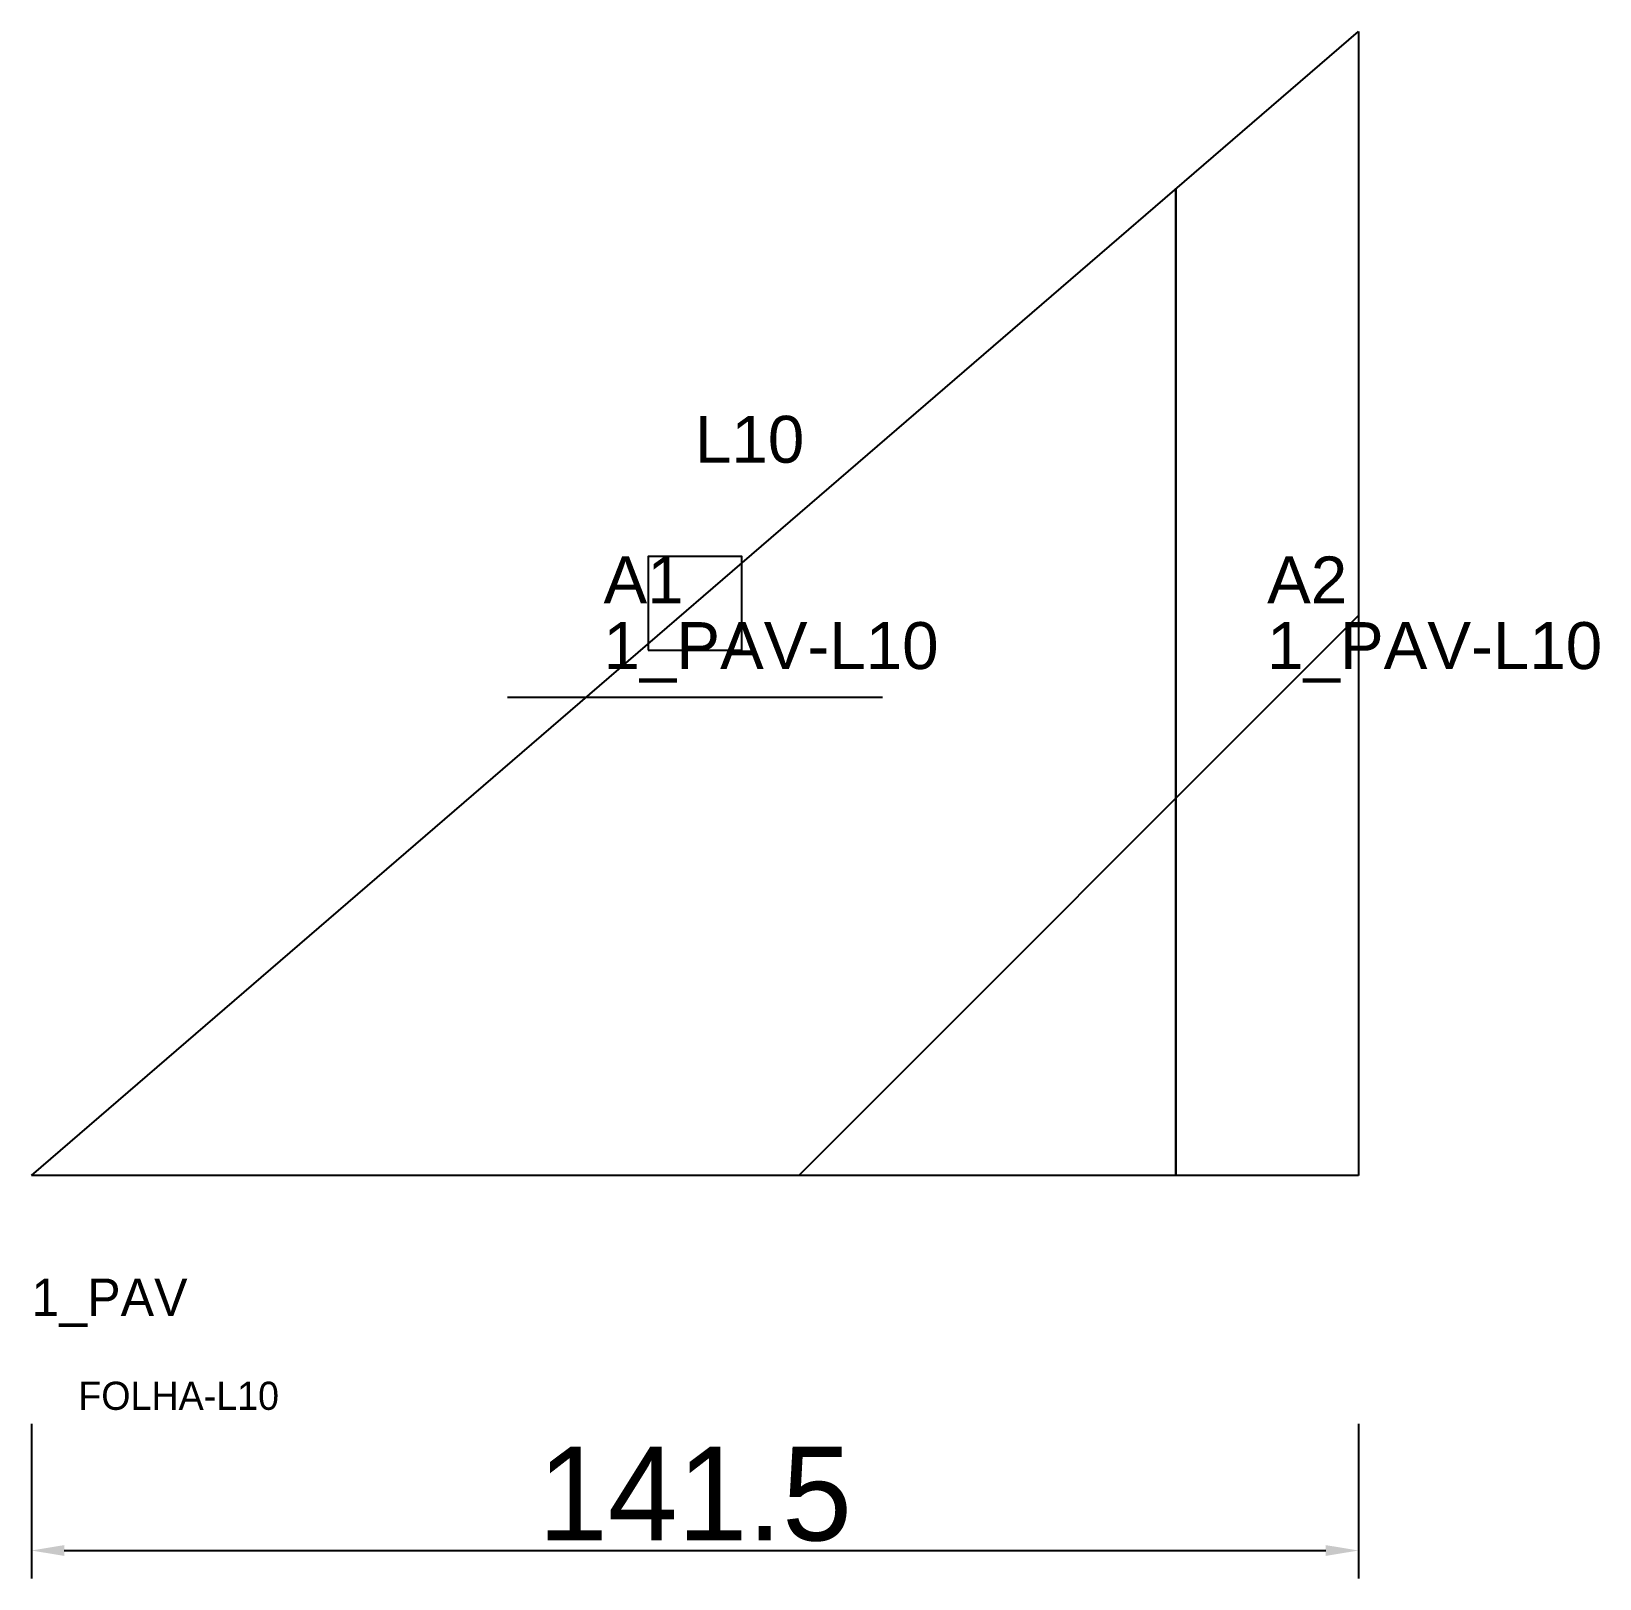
# Model space of a CAD drawing. Header units: metres. Extents: x 222 to 389, y 36 to 202.
import ezdxf

# ---------------------------------------------------------------- set-up
doc = ezdxf.new("R2010")
doc.units = ezdxf.units.M
for name, color, linetype in [('3', 3, 'CONTINUOUS'), ('AUX00', 7, 'CONTINUOUS'), ('COTA', 241, 'CONTINUOUS'), ('FOLHA', 255, 'CONTINUOUS'), ('Hachura', 251, 'CONTINUOUS'), ('NOMENCLATURA', 7, 'CONTINUOUS'), ('Nível', 160, 'CONTINUOUS'), ('Painéis', 200, 'CONTINUOUS'), ('Pilares', 5, 'CONTINUOUS'), ('SARR_2.2x7', 40, 'CONTINUOUS')]:
    doc.layers.add(name, color=color, linetype=linetype)
doc.styles.add('ARIAL', font='Arial.ttf')
doc.styles.add('STR_STANDARD', font='arial.ttf')
doc.dimstyles.new('EZ DXF', dxfattribs={"dimtxt": 10, "dimasz": 3.5, "dimexe": 3, "dimexo": 1.5, "dimgap": 1, "dimtad": 1, "dimdec": 1, "dimdsep": 46, "dimcen": 2.5, "dimazin": 3, "dimtfac": 1, "dimtmove": 0, "dimatfit": 3})

msp = doc.modelspace()

# ---------------------------------------------------------------- hatches: boundary and pattern name
at = {"layer": 'Hachura'}
h = msp.add_hatch(dxfattribs=at)
h.set_pattern_fill('ANSI31', scale=50)
h.paths.add_polyline_path([(222.2, 79.5), (363.7, 201.5), (363.7, 79.5)])
h = msp.add_hatch(dxfattribs=at)
h.set_pattern_fill('ANSI31', scale=50)
h.paths.add_polyline_path([(222.2, 79.5), (363.7, 201.5), (363.7, 79.5)])

# ---------------------------------------------------------------- linework, layer by layer
at = {"layer": '3'}
msp.add_lwpolyline([(344.2, 79.5), (344.2, 184.69)], close=True, dxfattribs=at)
msp.add_lwpolyline([(344.2, 79.5), (344.2, 184.69)], close=True, dxfattribs=at)
at = {"layer": 'Painéis', "color": 200}
for p, q in [((222.2, 79.5), (363.7, 201.5)), ((222.2, 79.5), (363.7, 201.5)), ((363.7, 201.5), (363.7, 79.5)), ((363.7, 201.5), (363.7, 79.5)), ((363.7, 79.5), (222.2, 79.5)), ((363.7, 79.5), (222.2, 79.5))]:
    msp.add_line(p, q, dxfattribs=at)
at = {"layer": 'Pilares'}
msp.add_lwpolyline([(287.95, 135.5), (297.95, 135.5), (297.95, 145.5), (287.95, 145.5)], close=True, dxfattribs=at)
msp.add_lwpolyline([(287.95, 135.5), (297.95, 135.5), (297.95, 145.5), (287.95, 145.5)], close=True, dxfattribs=at)
at = {"layer": 'SARR_2.2x7'}
msp.add_line((272.95, 130.5), (312.95, 130.5), dxfattribs=at)
msp.add_line((272.95, 130.5), (312.95, 130.5), dxfattribs=at)

# ---------------------------------------------------------------- texts
at = {"layer": '3', "style": 'STR_STANDARD'}
for s, p in [('A1', (283.2, 140.5)), ('A1', (283.2, 140.5)), ('A2', (353.95, 140.5)), ('A2', (353.95, 140.5))]:
    msp.add_text(s, height=5, dxfattribs=at).set_placement(p)
at = {"layer": 'AUX00', "style": 'STR_STANDARD'}
for p in [(283.2, 133.5), (283.2, 133.5), (353.95, 133.5), (353.95, 133.5)]:
    msp.add_text('1_PAV-L10', height=5, dxfattribs=at).set_placement(p)
at = {"layer": 'FOLHA'}
msp.add_text('FOLHA-L10', height=3, dxfattribs=at).set_placement((227.2, 54.5))
msp.add_text('FOLHA-L10', height=3, dxfattribs=at).set_placement((227.2, 54.5))
at = {"layer": 'NOMENCLATURA', "insert": (292.95, 160.5), "char_height": 5, "attachment_point": 1, "style": 'ARIAL'}
msp.add_mtext('L10', dxfattribs=at)
msp.add_mtext('L10', dxfattribs=at)
at = {"layer": 'Nível'}
msp.add_text('1_PAV', height=4, dxfattribs=at).set_placement((222.2, 64.5))
msp.add_text('1_PAV', height=4, dxfattribs=at).set_placement((222.2, 64.5))

# ---------------------------------------------------------------- dimensions: what is measured, and where the dimension line sits
at = {"layer": 'COTA'}
msp.add_linear_dim(base=(222.2, 39.5), p1=(222.2, 54.5), p2=(363.7, 54.5), dimstyle='EZ DXF', dxfattribs=at).render()
msp.add_linear_dim(base=(222.2, 39.5), p1=(222.2, 54.5), p2=(363.7, 54.5), dimstyle='EZ DXF', dxfattribs=at).render()

doc.saveas('drawing.dxf')
